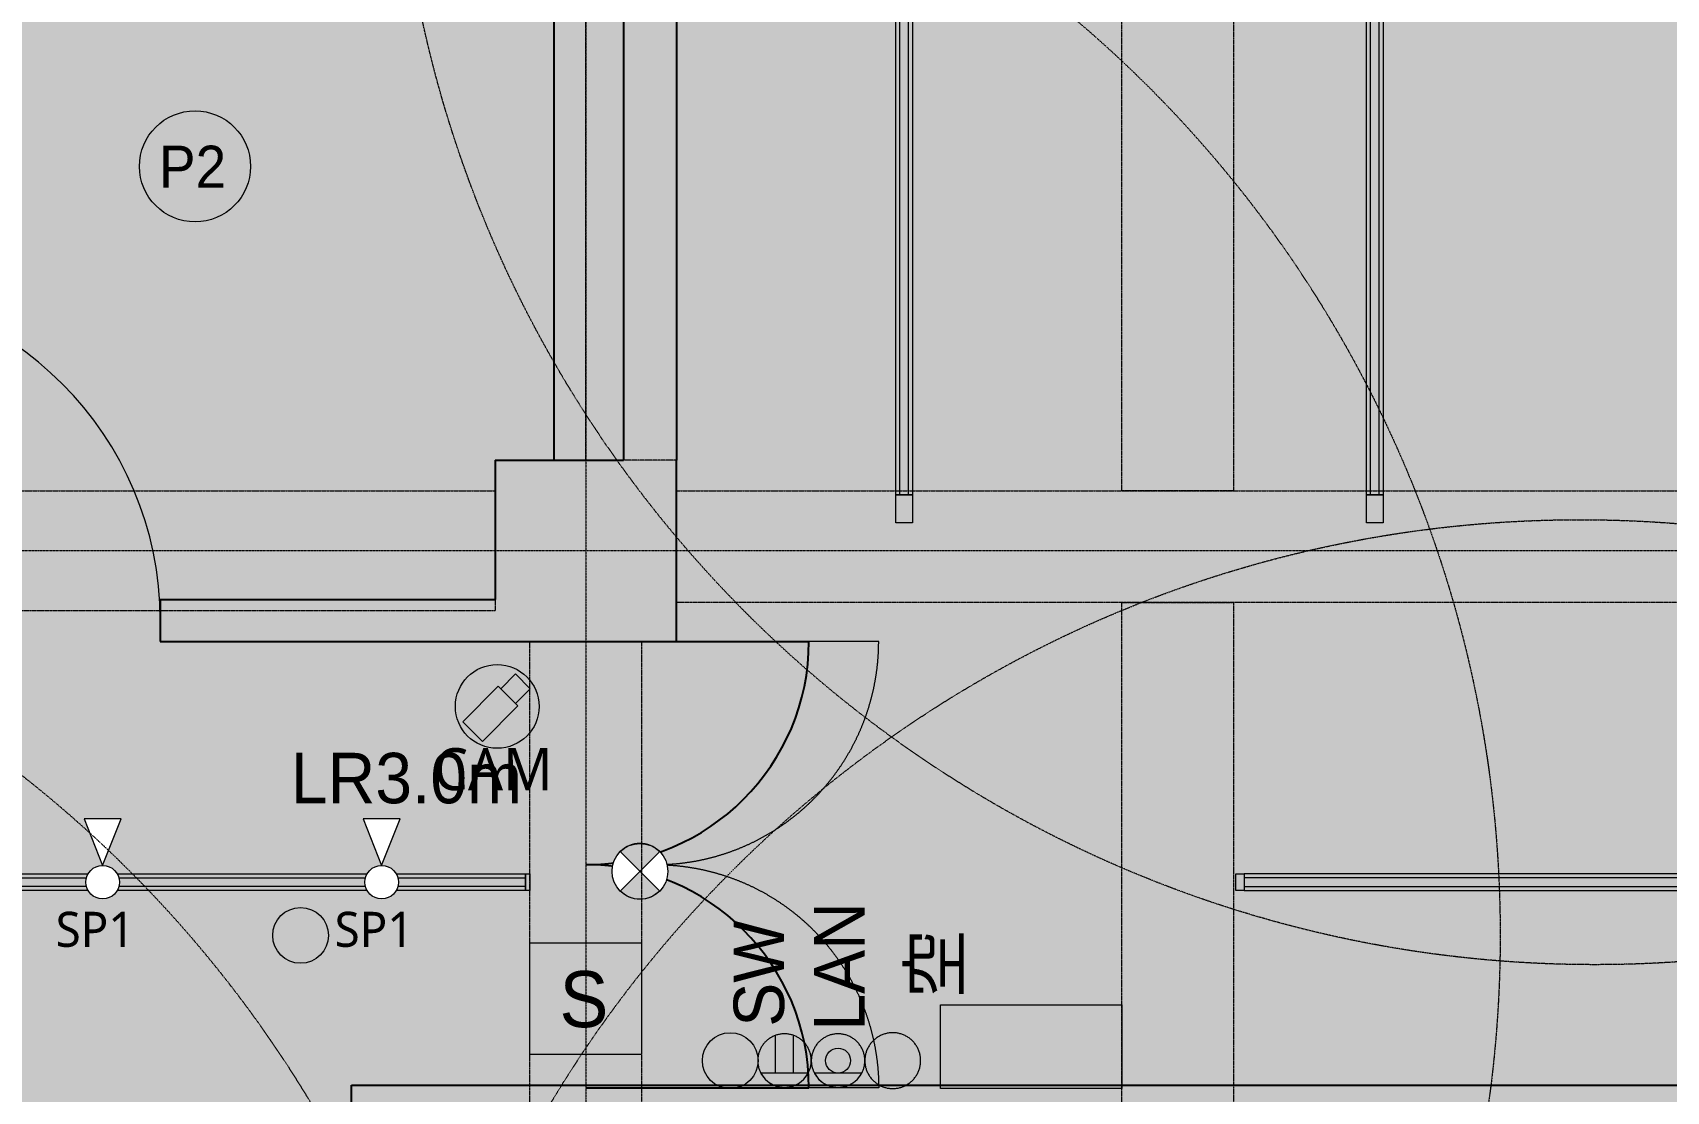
# Model space of a CAD drawing. Header units: millimetres. Extents: x -376000 to 292178, y -193032 to 188048.
# Drawn here: x -224540 to -218684, y 61911 to 65706 of the extents above; entities that cross this region are included whole.
import ezdxf

# ---------------------------------------------------------------- set-up
doc = ezdxf.new("R2010")
doc.units = ezdxf.units.MM
for name, pattern in [('VW-01 短破線', [2.1161248, 1.0580624, -1.0580624]), ('ラインタイプ-1', [2.1165312, 1.0580624, -1.0584688]), ('ラインタイプ-28', [1.0581610785590276, 0.70538330078125, -0.3527777777777777]), ('ラインタイプ-6', [5.2915312, 3.175, -1.0580624, 0.3527044000000002, -0.7057644000000001])]:
    doc.linetypes.add(name, pattern=pattern)
for name, color, linetype, lineweight, true_color in [('02_0.25', 1, 'Continuous', 25, 0xff0000), ('04_0.10', 7, 'Continuous', 9, 0x0099ff), ('05_0.05点線', 9, 'ラインタイプ-28', 5, 0x808080), ('06一点鎖線', 7, 'ラインタイプ-6', 9, 0x9999ff), ('08_ハッチ・色', 7, 'Continuous', 5, 0x888888)]:
    doc.layers.add(name, color=color, linetype=linetype, lineweight=lineweight, true_color=true_color)
for name, color, linetype, lineweight in [('02_既存平面-内部建具・サッシ', 7, 'Continuous', 18), ('07_文字・記号', 7, 'Continuous', 9), ('_セキュリティー (2D)', 7, 'Continuous', 5), ('_塗（エリア） (2D)', 7, 'Continuous', 5), ('_塗（壁） (2D)', 7, 'Continuous', 5), ('_天井プロット (2D)', 7, 'Continuous', 5), ('_平面図(既存部) (2D)', 7, 'Continuous', 5), ('_平面図（新設） (2D)', 7, 'Continuous', 5), ('_梁 (2D)', 7, 'Continuous', 5), ('_解体部 (2D)', 7, 'Continuous', 5), ('一般', 7, 'Continuous', 5)]:
    doc.layers.add(name, color=color, linetype=linetype, lineweight=lineweight)
doc.styles.add('Yu Gothic UI', font='Yu Gothic UI.ttf')
doc.styles.add('Yu Gothic UI (bold)', font='Yu Gothic UI.ttf')
doc.styles.add('ＭＳ Ｐゴシック', font='MS PGothic.ttf')

# ---------------------------------------------------------------- blocks, each defined once
blk = doc.blocks.new('塗（エリア） (2D)')
at = {"layer": '08_ハッチ・色', "linetype": 'Continuous', "lineweight": 0, "true_color": 0xffa264, "transparency": 33554610}
blk.add_hatch(color=21, dxfattribs=at).paths.add_polyline_path([(-222307.7557079456, 71098.55921143536), (-214892.7557079456, 71098.55921143536), (-214892.7557079456, 61838.55921143536), (-222307.7557079456, 61838.55921143536)])
at = {"layer": '08_ハッチ・色', "linetype": 'Continuous', "lineweight": 0, "true_color": 0xd9d2ae, "transparency": 33554559}
blk.add_hatch(color=9, dxfattribs=at).paths.add_polyline_path([(-250142.7557079456, 61858.5592114356), (-250142.7557079456, 64113.55921143571), (-247342.7557079456, 64113.55921143571), (-247342.7557079456, 63598.55921143571), (-227667.2557079456, 63598.55921143571), (-227667.2557079456, 65233.05420418431), (-225357.7557079456, 65233.05420418431), (-225357.7557079456, 63623.5592114356), (-222307.7557079456, 63623.5592114356), (-222307.7557079456, 61858.5592114356)])
at = {"layer": '08_ハッチ・色', "color": 254, "true_color": 0xdddddd, "transparency": 33554610}
blk.add_solid([(-225357.7557079456, 63623.5592114356), (-222557.7557079456, 63623.5592114356), (-225357.7557079456, 71048.55921143571), (-222557.7557079456, 71048.55921143571)], dxfattribs=at)
blk = doc.blocks.new('塗（壁） (2D)')
at = {"layer": '02_0.25', "linetype": 'Continuous', "lineweight": 0, "true_color": 0xaaaaaa}
for points in [[(-222672.7557079456, 70523.55921143571), (-222422.7557079456, 70523.55921143571), (-222422.7557079456, 64173.55921143571), (-222672.7557079456, 64173.55921143571)], [(-222672.7557079456, 70523.55921143571), (-222422.7557079456, 70523.55921143571), (-222422.7557079456, 64173.55921143571), (-222672.7557079456, 64173.55921143571)], [(-222422.7557079456, 70523.55921143571), (-222232.7557079456, 70523.55921143571), (-222232.7557079456, 64173.55921143571), (-222422.7557079456, 64173.55921143571)], [(-222422.7557079456, 70523.55921143571), (-222232.7557079456, 70523.55921143571), (-222232.7557079456, 64173.55921143571), (-222422.7557079456, 64173.55921143571)], [(-224082.7557079456, 63523.55921143571), (-224082.7557079456, 63673.55921143571), (-222882.7557079456, 63673.55921143571), (-222882.7557079456, 63523.55921143571)], [(-224082.7557079456, 63523.55921143571), (-224082.7557079456, 63673.55921143571), (-222882.7557079456, 63673.55921143571), (-222882.7557079456, 63523.55921143571)]]:
    blk.add_hatch(color=253, dxfattribs=at).paths.add_polyline_path(points)
at = {"layer": '08_ハッチ・色', "color": 253, "true_color": 0xaaaaaa}
blk.add_solid([(-222882.7557079456, 63523.55921143571), (-222232.7557079456, 63523.55921143571), (-222882.7557079456, 64173.55921143571), (-222232.7557079456, 64173.55921143571)], dxfattribs=at)
blk.add_solid([(-222882.7557079456, 63523.55921143571), (-222232.7557079456, 63523.55921143571), (-222882.7557079456, 64173.55921143571), (-222232.7557079456, 64173.55921143571)], dxfattribs=at)
blk = doc.blocks.new('グループ-68')
at = {"layer": '一般'}
blk.add_line((-225282.7557079456, 64798.55921143571), (-225282.7557079456, 63598.55921143571), dxfattribs=at)
blk.add_arc((-225282.7557079456, 63598.55921143571), 1200, 0, 90, dxfattribs=at)
blk = doc.blocks.new('平面図(既存部) (2D)')
at = {"layer": '02_0.25'}
for p, q in [((-222672.7557079456, 70523.55921143571), (-222672.7557079456, 64173.55921143571)), ((-222422.7557079456, 70523.55921143571), (-222422.7557079456, 64173.55921143571)), ((-222232.7557079456, 70523.55921143571), (-222232.7557079456, 64173.55921143571)), ((-222232.7557079456, 70523.55921143571), (-222232.7557079456, 64173.55921143571)), ((-222882.7557079456, 64173.55921143571), (-222422.7557079456, 64173.55921143571)), ((-222882.7557079456, 64173.55921143571), (-222882.7557079456, 63673.55921143571)), ((-222882.7557079456, 64173.55921143571), (-222422.7557079456, 64173.55921143571)), ((-222882.7557079456, 64173.55921143571), (-222882.7557079456, 63673.55921143571)), ((-222232.7557079456, 63523.55921143571), (-222232.7557079456, 64173.55921143571)), ((-224082.7557079456, 63673.55921143571), (-222882.7557079456, 63673.55921143571)), ((-224082.7557079456, 63673.55921143571), (-224082.7557079456, 63523.55921143571)), ((-224082.7557079456, 63673.55921143571), (-224082.7557079456, 63523.55921143571)), ((-224082.7557079456, 63523.55921143571), (-222882.7557079456, 63523.55921143571)), ((-224082.7557079456, 63523.55921143571), (-222882.7557079456, 63523.55921143571)), ((-222882.7557079456, 63523.55921143571), (-222232.7557079456, 63523.55921143571))]:
    blk.add_line(p, q, dxfattribs=at)
at = {"layer": '06一点鎖線'}
for p, q in [((-222557.7557079456, 72935.68380817688), (-222557.7557079456, 54935.68380817689)), ((-222557.7557079456, 72935.68380817688), (-222557.7557079456, 54935.68380817689)), ((-212828.6647767337, 63848.55921143571), (-252828.6647767337, 63848.55921143571)), ((-212828.6647767337, 63848.55921143571), (-252828.6647767337, 63848.55921143571))]:
    blk.add_line(p, q, dxfattribs=at)
at = {"layer": '02_既存平面-内部建具・サッシ', "color": 7, "transparency": 33554559}
blk.add_blockref('グループ-68', (0, 0), dxfattribs=at)
blk = doc.blocks.new('解体部 (2D)')
at = {"layer": '02_0.25'}
for p, q in [((-222557.7557079456, 63523.55921143571), (-221757.7557079456, 63523.55921143571)), ((-223397.7557079456, 61833.55921143548), (-223397.7557079456, 61933.55921143548)), ((-223397.7557079456, 61933.55921143548), (-214952.7557079456, 61933.55921143548)), ((-222557.7557079456, 61923.55921143571), (-221757.7557079456, 61923.55921143571))]:
    blk.add_line(p, q, dxfattribs=at)
for centre, start, end in [((-222557.7557079456, 63523.55921143571), 270, 0), ((-222557.7557079456, 61923.55921143571), 0, 90)]:
    blk.add_arc(centre, 800, start, end, dxfattribs=at)
blk = doc.blocks.new('グループ-640')
at = {"layer": '04_0.10'}
blk.add_line((-221507.7557079456, 63523.55921143571), (-222307.7557079456, 63523.55921143571), dxfattribs=at)
blk.add_open_spline([(-222307.7557079456, 62723.55921143571), (-222268.4544797352, 62723.56433297589), (-222229.341995682, 62727.41143009796), (-222190.2305156262, 62731.26872097713), (-222151.6834503328, 62738.93098711313), (-222113.138383365, 62746.60329951153), (-222075.5279661421, 62758.00694284996), (-222037.9205223283, 62769.42038820512), (-222001.6089620535, 62784.45558542669), (-221965.3013216359, 62799.50024602058), (-221930.6383184849, 62818.02219995704), (-221895.9801438883, 62836.55318748388), (-221863.2995215299, 62858.38352159371), (-221830.6245899221, 62880.22237251353), (-221800.2410806147, 62905.15084874553), (-221769.8640694487, 62930.08724298571), (-221742.0702829964, 62957.87378648647), (-221714.2837394956, 62985.66757293883), (-221689.3473452554, 63016.04458410481), (-221664.4188690234, 63046.42809341214), (-221642.5800181036, 63079.10302502003), (-221620.7496839938, 63111.78364737844), (-221602.218696467, 63146.44182197492), (-221583.6967425305, 63181.10482512603), (-221568.6520819366, 63217.41246554365), (-221553.616884715, 63253.7240258184), (-221542.2034393599, 63291.33146963215), (-221530.7997960215, 63328.94188685517), (-221523.1274836231, 63367.48695382282), (-221515.4652174871, 63406.0340191163), (-221511.6079266079, 63445.14549917207), (-221507.7608294858, 63484.25798322527), (-221507.7557079456, 63523.55921143571)], degree=2, knots=[0, 0, 0, 0.0624999999997847, 0.0624999999997847, 0.1249999999995495, 0.1249999999995495, 0.1874999999994195, 0.1874999999994195, 0.2499999999993619, 0.2499999999993619, 0.3124999999992606, 0.3124999999992606, 0.3749999999993002, 0.3749999999993002, 0.4374999999993399, 0.4374999999993399, 0.4999999999994098, 0.4999999999994098, 0.5624999999994498, 0.5624999999994498, 0.6249999999994466, 0.6249999999994466, 0.6874999999995257, 0.6874999999995257, 0.7499999999996027, 0.7499999999996027, 0.8124999999997014, 0.8124999999997014, 0.8749999999998018, 0.8749999999998018, 0.9374999999999022, 0.9374999999999022, 1, 1, 1], dxfattribs=at)
blk = doc.blocks.new('グループ-642')
at = {"layer": '04_0.10'}
blk.add_line((-221507.7557079456, 61923.55921143571), (-222307.7557079456, 61923.55921143571), dxfattribs=at)
blk.add_open_spline([(-222307.7557079456, 62723.55921143571), (-222268.4544797352, 62723.55408989554), (-222229.341995682, 62719.70699277347), (-222190.2305156262, 62715.84970189429), (-222151.6834503328, 62708.1874357583), (-222113.138383365, 62700.51512335988), (-222075.5279661421, 62689.11148002146), (-222037.9205223283, 62677.69803466633), (-222001.6089620535, 62662.66283744474), (-221965.3013216359, 62647.61817685085), (-221930.6383184849, 62629.09622291438), (-221895.9801438883, 62610.56523538755), (-221863.2995215299, 62588.73490127773), (-221830.6245899221, 62566.89605035789), (-221800.2410806147, 62541.9675741259), (-221769.8640694487, 62517.03117988571), (-221742.0702829964, 62489.24463638494), (-221714.2837394956, 62461.4508499326), (-221689.3473452554, 62431.07383876662), (-221664.4188690234, 62400.69032945928), (-221642.5800181036, 62368.0153978514), (-221620.7496839938, 62335.33477549299), (-221602.218696467, 62300.67660089651), (-221583.6967425305, 62266.0135977454), (-221568.6520819366, 62229.70595732777), (-221553.616884715, 62193.39439705303), (-221542.2034393599, 62155.78695323928), (-221530.7997960215, 62118.17653601626), (-221523.1274836231, 62079.63146904861), (-221515.4652174871, 62041.08440375513), (-221511.6079266079, 62001.97292369937), (-221507.7608294858, 61962.86043964615), (-221507.7557079456, 61923.55921143571)], degree=2, knots=[0, 0, 0, 0.0624999999997847, 0.0624999999997847, 0.1249999999995495, 0.1249999999995495, 0.1874999999994195, 0.1874999999994195, 0.2499999999993619, 0.2499999999993619, 0.3124999999992606, 0.3124999999992606, 0.3749999999993002, 0.3749999999993002, 0.4374999999993399, 0.4374999999993399, 0.4999999999994098, 0.4999999999994098, 0.5624999999994498, 0.5624999999994498, 0.6249999999994466, 0.6249999999994466, 0.6874999999995257, 0.6874999999995257, 0.7499999999996027, 0.7499999999996027, 0.8124999999997014, 0.8124999999997014, 0.8749999999998018, 0.8749999999998018, 0.9374999999999022, 0.9374999999999022, 1, 1, 1], dxfattribs=at)
blk = doc.blocks.new('平面図（新設） (2D)')
at = {"layer": '02_既存平面-内部建具・サッシ', "color": 7, "transparency": 33554559}
for name in ['グループ-640', 'グループ-642']:
    blk.add_blockref(name, (0, 0), dxfattribs=at)
blk = doc.blocks.new('グループ-1158')
at = {"layer": '07_文字・記号', "color": 160, "linetype": 'Continuous', "lineweight": 5, "true_color": 0x003dff, "transparency": 33554687, "flags": 128}
for points in [[(-225805.2650996233, 62630.74416622978), (-225857.7557079458, 62630.74416622978), (-225857.7557079458, 62690.74416622978), (-225805.2650996233, 62690.74416622978)], [(-222773.5028904425, 62630.74416622978), (-225805.2650996233, 62630.74416622978), (-225805.2650996233, 62690.74416622978), (-222773.5028904425, 62690.74416622978)], [(-222773.5028904425, 62645.74416622978), (-225805.2650996233, 62645.74416622978), (-225805.2650996233, 62675.74416622978), (-222773.5028904425, 62675.74416622978)], [(-222757.7557079457, 62630.74416622978), (-222773.5028904425, 62630.74416622978), (-222773.5028904425, 62690.74416622978), (-222757.7557079457, 62690.74416622978)]]:
    blk.add_lwpolyline(points, close=True, dxfattribs=at)
at = {"layer": '07_文字・記号', "color": 160, "true_color": 0x003dff, "insert": (-223200.2596983169, 63032.66337766551), "char_height": 180.9088541666667, "attachment_point": 5, "line_spacing_factor": 1.007907314816854, "style": 'ＭＳ Ｐゴシック'}
blk.add_mtext('LR3.0m', dxfattribs=at)
blk = doc.blocks.new('グループ-1184')
at = {"color": 255}
blk.add_wipeout([(66.66666666666661, 218.38048195759038), (-66.66666666666669, 218.38048195759038), (-1.0658141036401503e-14, 51.71381529092378)], dxfattribs=at).dxf.layer = '07_文字・記号'
at = {"layer": '07_文字・記号', "color": 160, "true_color": 0x003dff, "flags": 128}
blk.add_lwpolyline([(66.66666666666664, 218.3804819575904), (-66.6666666666667, 218.3804819575904), (-4e-15, 51.71381529092378)], close=True, dxfattribs=at)
at = {"color": 255}
blk.add_wipeout([(37.71805487171424, -54.94824999442716), (32.96274992697249, -58.42057527335727), (27.88999568116196, -61.41007896490771), (22.548645530719334, -63.887970514299866), (16.990139597472407, -65.8303864713598), (11.268009332146741, -67.21862030858844), (5.4373619772320465, -68.03930257524746), (-0.44565014588780927, -68.28452965247837), (-6.324370414485617, -67.95193986947271), (-12.142183538739383, -67.04473624765285), (-17.84306079792239, -65.57165565382489), (-23.372099627612183, -63.54688465937518), (-28.676052361398778, -60.989922915832636), (-33.70383903502033, -57.92539536256507), (-38.40703931434206, -54.382815075151626), (-42.740358809643325, -50.396299038331435), (-46.66206528535096, -46.004239580790454), (-50.13439056428108, -41.2489346360487), (-53.1238942558315, -36.1761803902382), (-55.60178580522366, -30.83483023979558), (-57.54420176228357, -25.276324306548645), (-58.93243559951221, -19.55419404122297), (-59.753117866171245, -13.723546686308282), (-59.998344943402145, -7.840534563188413), (-59.665755160396486, -1.9618142945906243), (-58.75855153857663, 3.85599882966315), (-57.28547094474868, 9.556876088846167), (-55.260699950298964, 15.085914918535934), (-52.70373820675642, 20.38986765232255), (-49.63921065348885, 25.417654325944085), (-46.0966303660754, 30.120854605265805), (-42.11011432925523, 34.45417410056706), (-37.71805487171425, 38.37588057627471), (-32.962749926972506, 41.84820585520487), (-27.889995681161974, 44.83770954675526), (-22.548645530719348, 47.31560109614742), (-16.99013959747242, 49.25801705320734), (-11.268009332146756, 50.646250890435994), (-5.437361977232061, 51.466933157094985), (0.44565014588779506, 51.71216023432592), (6.324370414485603, 51.37957045132026), (12.142183538739369, 50.4723668295004), (17.843060797922377, 48.999286235672486), (23.37209962761217, 46.97451524122275), (28.676052361398764, 44.41755349768019), (33.703839035020316, 41.35302594441262), (38.40703931434204, 37.81044565699918), (42.74035880964331, 33.823929620179), (46.66206528535095, 29.431870162638006), (50.13439056428106, 24.676565217896297), (53.12389425583149, 19.60381097208574), (55.60178580522365, 14.262460821643117), (57.544201762283556, 8.703954888396197), (58.932435599512196, 2.981824623070537), (59.75311786617123, -2.8488227318441517), (59.99834494340213, -8.731834854964035), (59.66575516039647, -14.610555123561824), (58.75855153857662, -20.428368247815612), (57.28547094474867, -26.129245506998615), (55.26069995029895, -31.658284336688396), (52.703738206756405, -36.962237070474984), (49.63921065348884, -41.99002374409655), (46.09663036607539, -46.69322402341827), (42.11011432925522, -51.026543518719535)], dxfattribs=at).dxf.layer = '07_文字・記号'
at = {"layer": '07_文字・記号', "color": 160, "true_color": 0x003dff}
blk.add_circle((0, -8.286184709076224), 60.00000000000001, dxfattribs=at)
blk = doc.blocks.new('照明(スポット)-1')
at = {"layer": '07_文字・記号', "color": 160, "true_color": 0x003dff}
blk.add_blockref('グループ-1184', (0, 0), dxfattribs=at)
at = {"layer": '07_文字・記号', "color": 160, "true_color": 0x003dff, "transparency": 33554687, "insert": (-168.4634551339679, -114.4578137600021), "char_height": 125.6311487268519, "attachment_point": 1, "line_spacing_factor": 1.030179951983436, "style": 'Yu Gothic UI (bold)'}
blk.add_mtext('SP1', dxfattribs=at)
blk = doc.blocks.new('LR4m')
at = {"layer": '07_文字・記号', "color": 160, "linetype": 'Continuous', "lineweight": 5, "true_color": 0x003dff, "transparency": 33554687, "flags": 128}
for points in [[(47.5, 4945), (47.5, 5045), (107.5, 5045), (107.5, 4945)], [(47.50000000000001, -1690.000000000015), (47.5, 4945), (107.5, 4945), (107.5, -1690.000000000015)], [(62.50000000000001, -1690.000000000015), (62.5, 4945), (92.5, 4945), (92.5, -1690.000000000015)], [(47.5, -1720.000000000015), (47.5, -1690.000000000015), (107.5, -1690.000000000015), (107.5, -1720.000000000015)]]:
    blk.add_lwpolyline(points, close=True, dxfattribs=at)
at = {"layer": '07_文字・記号', "color": 160, "true_color": 0x003dff, "insert": (257.36, -1274.99201925756), "char_height": 180.9088541666667, "attachment_point": 5, "rotation": 90, "line_spacing_factor": 1.007907314816854, "style": 'ＭＳ Ｐゴシック'}
blk.add_mtext('LR7.0m', dxfattribs=at)
blk = doc.blocks.new('シンボル-7')
at = {"layer": '07_文字・記号', "color": 160, "true_color": 0x0036e9}
blk.add_circle((0, 0), 199.0409660369041, dxfattribs=at)
blk.add_circle((0, 0), 199.0409660369041, dxfattribs=at)
blk.add_circle((0, 0), 199.0409660369041, dxfattribs=at)
blk.add_circle((0, 0), 199.0409660369041, dxfattribs=at)
at = {"layer": '07_文字・記号', "color": 160, "true_color": 0x0036e9, "insert": (-129.5399995962507, 74.20460069444252), "char_height": 150.7573784722222, "attachment_point": 1, "line_spacing_factor": 1.006497654236691, "style": 'ＭＳ Ｐゴシック'}
blk.add_mtext('P2', dxfattribs=at)
blk.add_mtext('P2', dxfattribs=at)
blk = doc.blocks.new('2口コンセント')
at = {"layer": '07_文字・記号', "linetype": 'Continuous', "lineweight": 0, "true_color": 0x63c3ff}
blk.add_hatch(color=151, dxfattribs=at).paths.add_polyline_path([(95.99999999999771, -3.487e-12), (95.79903810567444, -6.376933041057277), (95.19615242270456, -12.64617092752427), (94.19134295108809, -18.80771365940446), (92.78460969082504, -24.86156123669786), (90.97595264191544, -30.80771365940446), (88.7653718043592, -36.64617092752427), (86.15286717815641, -42.37693304105727), (83.13843876330702, -48.00000000000348), (79.7759341371043, -53.42210506462632), (76.11920087684153, -58.54998149518919), (72.16823898251872, -63.38362929169212), (67.92304845413585, -67.92304845413507), (63.38362929169293, -72.16823898251809), (58.54998149518995, -76.11920087684112), (53.4221050646269, -79.77593413710423), (48.00000000000382, -83.13843876330736), (42.37693304105736, -86.1528671781572), (36.64617092752421, -88.76537180436041), (30.80771365940437, -90.97595264191696), (24.86156123669784, -92.78460969082684), (18.80771365940462, -94.19134295109006), (12.64617092752472, -95.19615242270672), (6.376933041058128, -95.79903810567669), (4.8459e-12, -96), (-6.376933041048435, -95.79903810567669), (-12.64617092751503, -95.19615242270672), (-18.80771365939494, -94.19134295109006), (-24.86156123668816, -92.78460969082684), (-30.8077136593947, -90.97595264191696), (-36.64617092751455, -88.76537180436041), (-42.37693304104771, -86.1528671781572), (-47.99999999999419, -83.13843876330736), (-53.42210506461737, -79.77593413710423), (-58.54998149518065, -76.11920087684112), (-63.38362929168407, -72.16823898251809), (-67.92304845412755, -67.92304845413507), (-72.16823898251116, -63.38362929169212), (-76.11920087683484, -58.54998149518919), (-79.77593413709866, -53.42210506462632), (-83.13843876330256, -48.00000000000348), (-86.15286717815317, -42.37693304105727), (-88.76537180435702, -36.64617092752427), (-90.97595264191412, -30.80771365940446), (-92.7846096908245, -24.86156123669786), (-94.19134295108809, -18.80771365940446), (-95.19615242270494, -12.64617092752427), (-95.79903810567508, -6.376933041057277), (-95.99999999999844, -3.487e-12), (-95.79903810567508, 6.376933041050303), (-95.19615242270494, 12.64617092751729), (-94.19134295108809, 18.80771365939749), (-92.7846096908245, 24.86156123669089), (-90.97595264191412, 30.80771365939749), (-88.76537180435702, 36.6461709275173), (-86.15286717815317, 42.37693304105031), (-83.13843876330256, 47.99999999999652), (-79.77593413709866, 53.4221050646194), (-76.11920087683484, 58.54998149518244), (-72.16823898251116, 63.38362929168563), (-67.92304845412755, 67.92304845412897), (-63.38362929168407, 72.16823898251248), (-58.54998149518065, 76.11920087683613), (-53.42210506461737, 79.77593413709994), (-47.99999999999419, 83.13843876330387), (-42.37693304104771, 86.15286717815455), (-36.64617092751455, 88.76537180435844), (-30.8077136593947, 90.97595264191558), (-24.86156123668816, 92.78460969082596), (-18.80771365939494, 94.1913429510896), (-12.64617092751503, 95.19615242270649), (-6.376933041048435, 95.79903810567663), (4.8459e-12, 96), (6.376933041058128, 95.79903810567663), (12.64617092752472, 95.19615242270649), (18.80771365940462, 94.1913429510896), (24.86156123669784, 92.78460969082596), (30.80771365940437, 90.97595264191558), (36.64617092752421, 88.76537180435844), (42.37693304105736, 86.15286717815455), (48.00000000000382, 83.13843876330387), (53.4221050646269, 79.77593413709994), (58.54998149518995, 76.11920087683613), (63.38362929169293, 72.16823898251248), (67.92304845413585, 67.92304845412897), (72.16823898251872, 63.38362929168563), (76.11920087684153, 58.54998149518244), (79.7759341371043, 53.4221050646194), (83.13843876330702, 47.99999999999652), (86.15286717815641, 42.37693304105031), (88.7653718043592, 36.6461709275173), (90.97595264191544, 30.80771365939749), (92.78460969082504, 24.86156123669089), (94.19134295108809, 18.80771365939749), (95.19615242270456, 12.64617092751729), (95.79903810567444, 6.376933041050303)])
at = {"layer": '07_文字・記号', "linetype": 'Continuous', "lineweight": 0}
h = blk.add_hatch(color=7, dxfattribs=at)
edge = h.paths.add_edge_path()
edge.add_arc((-1.029576424116385e-11, -2.003730514843483e-11), 96.00000000002004, 27.81813928465649, 89.99999999999407)
edge.add_arc((-3.481659405224491e-13, 1.367084223602433e-11), 95.99999999998633, 90, 152.1818607153557)
edge.add_line((-84.90559463309398, 44.7999999999931), (84.90559463310365, 44.7999999999931))
at = {"layer": '07_文字・記号', "color": 7, "linetype": 'Continuous', "lineweight": 5}
for p, q in [((-31.99999999999967, 44.7999999999931), (-31.99999999999967, -90.50966799187441)), ((31.99999999999898, 44.7999999999931), (31.99999999999898, -90.50966799187441))]:
    blk.add_line(p, q, dxfattribs=at)
at = {"layer": '07_文字・記号', "color": 7, "linetype": 'Continuous', "lineweight": 5, "flags": 128}
blk.add_lwpolyline([(84.90559463310366, 44.7999999999931, 0.2781792779259686), (-3.482e-13, 96, 0.2781792779260535), (-84.90559463309398, 44.7999999999931), (84.90559463310366, 44.7999999999931)], format="xyb", close=True, dxfattribs=at)
at = {"layer": '07_文字・記号', "color": 7, "linetype": 'Continuous', "lineweight": 5}
blk.add_open_spline([(95.99999999999771, -3.487e-12), (95.99999999999771, -25.72312247339223), (70.27687752661629, -70.27687752661473), (25.72312247339135, -96), (-25.72312247338166, -96), (-70.27687752660671, -70.27687752661473), (-95.99999999999844, -25.72312247339223), (-95.99999999999844, 25.72312247338527), (-70.27687752660671, 70.27687752660776), (-25.72312247338166, 96), (25.72312247339135, 96), (70.27687752661629, 70.27687752660776), (95.99999999999771, 25.72312247338527), (95.99999999999771, -3.487e-12)], degree=2, dxfattribs=at)
blk = doc.blocks.new('グループ-1269')
at = {"layer": '07_文字・記号', "linetype": 'Continuous', "lineweight": 0, "true_color": 0x63c3ff}
blk.add_hatch(color=151, dxfattribs=at).paths.add_polyline_path([(-221749.2797727883, 62021.05902478657), (-221749.0788108939, 62027.43595782763), (-221748.475925211, 62033.70519571409), (-221747.4711157394, 62039.86673844598), (-221746.0643824791, 62045.92058602327), (-221744.2557254302, 62051.86673844598), (-221742.0451445926, 62057.70519571409), (-221739.4326399664, 62063.43595782763), (-221736.4182115516, 62069.05902478657), (-221733.0557069254, 62074.48112985119), (-221729.3989736651, 62079.60900628176), (-221725.4480117708, 62084.44265407827), (-221721.2028212424, 62088.9820732407), (-221716.66340208, 62093.22726376907), (-221711.8297542834, 62097.1782256634), (-221706.7018778529, 62100.83495892368), (-221701.2797727883, 62104.19746354987), (-221695.6567058293, 62107.21189196473), (-221689.9259437158, 62109.82439659094), (-221684.0874864477, 62112.03497742848), (-221678.141334025, 62113.8436344774), (-221672.0874864477, 62115.25036773767), (-221665.9259437158, 62116.25517720928), (-221659.6567058293, 62116.85806289224), (-221653.2797727883, 62117.05902478657), (-221646.9028397472, 62116.85806289224), (-221640.6336018607, 62116.25517720928), (-221634.4720591289, 62115.25036773767), (-221628.4182115516, 62113.8436344774), (-221622.4720591289, 62112.03497742848), (-221616.6336018607, 62109.82439659094), (-221610.9028397472, 62107.21189196473), (-221605.2797727883, 62104.19746354987), (-221599.8576677237, 62100.83495892368), (-221594.7297912931, 62097.1782256634), (-221589.8961434966, 62093.22726376907), (-221585.3567243341, 62088.9820732407), (-221581.1115338058, 62084.44265407827), (-221577.1605719114, 62079.60900628176), (-221573.5038386512, 62074.48112985119), (-221570.141334025, 62069.05902478657), (-221567.1269056101, 62063.43595782763), (-221564.5144009839, 62057.70519571409), (-221562.3038201464, 62051.86673844598), (-221560.4951630975, 62045.92058602327), (-221559.0884298372, 62039.86673844598), (-221558.0836203655, 62033.70519571409), (-221557.4807346826, 62027.43595782763), (-221557.2797727883, 62021.05902478657), (-221557.4807346826, 62014.68209174553), (-221558.0836203655, 62008.41285385905), (-221559.0884298372, 62002.25131112718), (-221560.4951630975, 61996.19746354987), (-221562.3038201464, 61990.25131112718), (-221564.5144009839, 61984.41285385905), (-221567.1269056101, 61978.68209174553), (-221570.141334025, 61973.05902478657), (-221573.5038386512, 61967.63691972196), (-221577.1605719114, 61962.50904329139), (-221581.1115338058, 61957.67539549488), (-221585.3567243341, 61953.13597633244), (-221589.8961434966, 61948.89078580406), (-221594.7297912931, 61944.93982390974), (-221599.8576677237, 61941.28309064947), (-221605.2797727883, 61937.92058602327), (-221610.9028397472, 61934.90615760843), (-221616.6336018607, 61932.29365298223), (-221622.4720591289, 61930.08307214468), (-221628.4182115516, 61928.27441509575), (-221634.4720591289, 61926.86768183549), (-221640.6336018607, 61925.86287236388), (-221646.9028397472, 61925.2599866809), (-221653.2797727883, 61925.05902478657), (-221659.6567058293, 61925.2599866809), (-221665.9259437158, 61925.86287236388), (-221672.0874864477, 61926.86768183549), (-221678.141334025, 61928.27441509575), (-221684.0874864477, 61930.08307214468), (-221689.9259437158, 61932.29365298223), (-221695.6567058293, 61934.90615760843), (-221701.2797727883, 61937.92058602327), (-221706.7018778529, 61941.28309064947), (-221711.8297542834, 61944.93982390974), (-221716.66340208, 61948.89078580406), (-221721.2028212424, 61953.13597633244), (-221725.4480117708, 61957.67539549488), (-221729.3989736651, 61962.50904329139), (-221733.0557069254, 61967.63691972196), (-221736.4182115516, 61973.05902478657), (-221739.4326399664, 61978.68209174553), (-221742.0451445926, 61984.41285385905), (-221744.2557254302, 61990.25131112718), (-221746.0643824791, 61996.19746354987), (-221747.4711157394, 62002.25131112718), (-221748.475925211, 62008.41285385905), (-221749.0788108939, 62014.68209174553)])
at = {"layer": '07_文字・記号', "linetype": 'Continuous', "lineweight": 0}
h = blk.add_hatch(color=7, dxfattribs=at)
edge = h.paths.add_edge_path()
edge.add_arc((-221653.2797727882, 62021.05902478662), 96.0000000000804, 207.81813928466, 269.9999999999653)
edge.add_arc((-221653.2797727883, 62021.05902478656), 95.99999999999272, 270.0000000000173, 332.1818607153545)
edge.add_line((-221568.3741781552, 61976.25902478657), (-221738.1853674214, 61976.25902478657))
at = {"layer": '07_文字・記号', "color": 7, "linetype": 'Continuous', "lineweight": 5, "flags": 128}
blk.add_lwpolyline([(-221738.1853674214, 61976.25902478657, 0.278179277925842), (-221653.2797727883, 61925.05902478657, 0.2781792779259578), (-221568.3741781552, 61976.25902478657), (-221738.1853674214, 61976.25902478657)], format="xyb", close=True, dxfattribs=at)
at = {"layer": '07_文字・記号', "color": 7, "linetype": 'Continuous', "lineweight": 5, "transparency": 33554687}
blk.add_circle((-221653.2797727883, 62021.05902478662), 44.80000000004657, dxfattribs=at)
at = {"layer": '07_文字・記号', "color": 7, "linetype": 'Continuous', "lineweight": 5}
blk.add_open_spline([(-221749.2797727883, 62021.05902478657), (-221749.2797727883, 62046.78214725996), (-221723.5566503149, 62091.33590231319), (-221679.0028952616, 62117.05902478657), (-221627.5566503149, 62117.05902478657), (-221583.0028952616, 62091.33590231319), (-221557.2797727882, 62046.78214725996), (-221557.2797727882, 61995.3359023132), (-221583.0028952616, 61950.78214725996), (-221627.5566503149, 61925.05902478657), (-221679.0028952616, 61925.05902478657), (-221723.5566503149, 61950.78214725996), (-221749.2797727883, 61995.3359023132), (-221749.2797727883, 62021.05902478657)], degree=2, dxfattribs=at)
at = {"layer": '一般', "color": 7, "transparency": 33554687, "insert": (-221739.0360742964, 62128.59157624665), "char_height": 180.9088541666667, "attachment_point": 1, "rotation": 90, "line_spacing_factor": 1.007907314816854, "style": 'ＭＳ Ｐゴシック'}
blk.add_mtext('LAN', dxfattribs=at)
blk = doc.blocks.new('グループ-1270')
at = {"layer": '07_文字・記号', "linetype": 'Continuous', "lineweight": 0, "true_color": 0x63c3ff}
blk.add_hatch(color=151, dxfattribs=at).paths.add_polyline_path([(-221557.2797727883, 62021.05902478657), (-221557.0704374817, 62027.70166337102), (-221556.4424315619, 62034.23211950275), (-221555.3957550289, 62040.65039318179), (-221553.9304078829, 62046.95648440813), (-221552.0463901236, 62053.15039318179), (-221549.7437017511, 62059.23211950275), (-221547.0223427655, 62065.20166337102), (-221543.8823131667, 62071.05902478657), (-221540.3797041811, 62076.70705089557), (-221536.570607035, 62082.04858884406), (-221532.4550217284, 62087.08363863209), (-221528.0329482613, 62091.81220025964), (-221523.3043866338, 62096.2342737267), (-221518.2693368457, 62100.34985903329), (-221512.9277988972, 62104.1589561794), (-221507.2797727883, 62107.66156516503), (-221501.4224113727, 62110.80159476383), (-221495.4528675045, 62113.52295374945), (-221489.3711411835, 62115.82564212191), (-221483.1772324098, 62117.70965988119), (-221476.8711411835, 62119.1750070273), (-221470.4528675045, 62120.22168356022), (-221463.9224113727, 62120.84968947999), (-221457.2797727883, 62121.05902478657), (-221450.6371342038, 62120.84968947999), (-221444.1066780721, 62120.22168356022), (-221437.688404393, 62119.1750070273), (-221431.3823131667, 62117.70965988119), (-221425.188404393, 62115.82564212191), (-221419.1066780721, 62113.52295374945), (-221413.1371342038, 62110.80159476383), (-221407.2797727883, 62107.66156516503), (-221401.6317466793, 62104.1589561794), (-221396.2902087308, 62100.34985903329), (-221391.2551589428, 62096.2342737267), (-221386.5265973152, 62091.81220025964), (-221382.1045238482, 62087.08363863209), (-221377.9889385416, 62082.04858884406), (-221374.1798413955, 62076.70705089557), (-221370.6772324098, 62071.05902478657), (-221367.5372028111, 62065.20166337102), (-221364.8158438254, 62059.23211950275), (-221362.513155453, 62053.15039318179), (-221360.6291376937, 62046.95648440813), (-221359.1637905476, 62040.65039318179), (-221358.1171140146, 62034.23211950275), (-221357.4891080948, 62027.70166337102), (-221357.2797727883, 62021.05902478657), (-221357.4891080948, 62014.41638620215), (-221358.1171140146, 62007.88593007041), (-221359.1637905476, 62001.46765639137), (-221360.6291376937, 61995.16156516503), (-221362.513155453, 61988.96765639137), (-221364.8158438254, 61982.88593007041), (-221367.5372028111, 61976.91638620215), (-221370.6772324098, 61971.05902478657), (-221374.1798413955, 61965.41099867759), (-221377.9889385416, 61960.06946072909), (-221382.1045238482, 61955.03441094107), (-221386.5265973152, 61950.30584931352), (-221391.2551589428, 61945.88377584644), (-221396.2902087308, 61941.76819053986), (-221401.6317466793, 61937.95909339376), (-221407.2797727883, 61934.45648440813), (-221413.1371342038, 61931.31645480933), (-221419.1066780721, 61928.5950958237), (-221425.188404393, 61926.29240745124), (-221431.3823131667, 61924.40838969196), (-221437.688404393, 61922.94304254586), (-221444.1066780721, 61921.89636601293), (-221450.6371342038, 61921.26836009316), (-221457.2797727883, 61921.05902478657), (-221463.9224113727, 61921.26836009316), (-221470.4528675045, 61921.89636601293), (-221476.8711411835, 61922.94304254586), (-221483.1772324098, 61924.40838969196), (-221489.3711411835, 61926.29240745124), (-221495.4528675045, 61928.5950958237), (-221501.4224113727, 61931.31645480933), (-221507.2797727883, 61934.45648440813), (-221512.9277988972, 61937.95909339376), (-221518.2693368457, 61941.76819053986), (-221523.3043866338, 61945.88377584644), (-221528.0329482613, 61950.30584931352), (-221532.4550217284, 61955.03441094107), (-221536.570607035, 61960.06946072909), (-221540.3797041811, 61965.41099867759), (-221543.8823131667, 61971.05902478657), (-221547.0223427655, 61976.91638620215), (-221549.7437017511, 61982.88593007041), (-221552.0463901236, 61988.96765639137), (-221553.9304078829, 61995.16156516503), (-221555.3957550289, 62001.46765639137), (-221556.4424315619, 62007.88593007041), (-221557.0704374817, 62014.41638620215)])
at = {"layer": '07_文字・記号', "color": 7, "lineweight": 5}
blk.add_open_spline([(-221557.2797727882, 62021.05902478657), (-221557.2797727882, 62047.8539440297), (-221530.4848535452, 62094.26410554348), (-221484.0746920314, 62121.05902478657), (-221430.4848535452, 62121.05902478657), (-221384.0746920314, 62094.26410554348), (-221357.2797727882, 62047.8539440297), (-221357.2797727882, 61994.26410554348), (-221384.0746920314, 61947.85394402969), (-221430.4848535452, 61921.05902478659), (-221484.0746920314, 61921.05902478659), (-221530.4848535452, 61947.85394402969), (-221557.2797727882, 61994.26410554348), (-221557.2797727882, 62021.05902478657)], degree=2, dxfattribs=at)
at = {"layer": '一般', "color": 7, "transparency": 33554687, "insert": (-221396.5358491771, 62245.61823622228), "char_height": 180.9088541666667, "attachment_point": 1, "rotation": 90, "line_spacing_factor": 1.007907314816854, "style": 'ＭＳ Ｐゴシック'}
blk.add_mtext('空', dxfattribs=at)
blk = doc.blocks.new('誘導灯')
at = {"color": 255}
blk.add_wipeout([(100, 7.275957614183426e-12), (99.5184726672197, -9.80171403294878), (98.07852804032306, -19.509032201605578), (95.69403357322088, -29.028467725438986), (92.38795325112868, -38.26834323650172), (88.1921264348355, -47.13967368259247), (83.14696123025452, -55.55702330195294), (77.3010453362737, -63.439328416357256), (70.71067811865474, -70.71067811864748), (63.43932841636454, -77.30104533626641), (55.557023301960214, -83.14696123024726), (47.139673682599756, -88.19212643482823), (38.268343236508976, -92.38795325112142), (29.028467725446237, -95.6940335732136), (19.50903220161282, -98.07852804031577), (9.80171403295606, -99.51847266721244), (0, -99.99999999999272), (-9.80171403295606, -99.51847266721244), (-19.50903220161282, -98.07852804031577), (-29.028467725446237, -95.6940335732136), (-38.268343236508976, -92.38795325112142), (-47.139673682599756, -88.19212643482823), (-55.557023301960214, -83.14696123024726), (-63.43932841636454, -77.30104533626641), (-70.71067811865474, -70.71067811864748), (-77.3010453362737, -63.439328416357256), (-83.14696123025452, -55.55702330195294), (-88.1921264348355, -47.13967368259247), (-92.38795325112868, -38.26834323650172), (-95.69403357322088, -29.028467725438986), (-98.07852804032306, -19.509032201605578), (-99.5184726672197, -9.80171403294878), (-100, 7.275957614183426e-12), (-99.5184726672197, 9.801714032963332), (-98.07852804032306, 19.50903220162013), (-95.69403357322088, 29.028467725453538), (-92.38795325112868, 38.268343236516245), (-88.1921264348355, 47.139673682607025), (-83.14696123025452, 55.55702330196749), (-77.3010453362737, 63.43932841637178), (-70.71067811865474, 70.71067811866203), (-63.43932841636454, 77.30104533628099), (-55.557023301960214, 83.14696123026181), (-47.139673682599756, 88.19212643484275), (-38.268343236508976, 92.38795325113597), (-29.028467725446237, 95.69403357322813), (-19.50903220161282, 98.0785280403303), (-9.80171403295606, 99.518472667227), (0, 100.00000000000728), (9.80171403295606, 99.518472667227), (19.50903220161282, 98.0785280403303), (29.028467725446237, 95.69403357322813), (38.268343236508976, 92.38795325113597), (47.139673682599756, 88.19212643484275), (55.557023301960214, 83.14696123026181), (63.43932841636454, 77.30104533628099), (70.71067811865474, 70.71067811866203), (77.3010453362737, 63.43932841637178), (83.14696123025452, 55.55702330196749), (88.1921264348355, 47.139673682607025), (92.38795325112868, 38.268343236516245), (95.69403357322088, 29.028467725453538), (98.07852804032306, 19.50903220162013), (99.5184726672197, 9.801714032963332)], dxfattribs=at).dxf.layer = '07_文字・記号'
at = {"layer": '07_文字・記号', "linetype": 'Continuous', "lineweight": 0, "true_color": 0x00d136}
h = blk.add_hatch(color=102, dxfattribs=at)
edge = h.paths.add_edge_path()
edge.add_arc((5.82057e-11, -2.37712e-11), 99.99999999998741, 45.00000000003615, 134.9999999999874)
edge.add_line((-70.71067811857209, 70.71067811863759), (70.71067811863033, -70.71067811863759))
edge.add_arc((-3.64e-12, 7.7041e-12), 99.9999999999786, 225.0000000000341, 314.99999999999545, ccw=False)
edge.add_line((-70.71067811860121, -70.71067811867397), (70.71067811865942, 70.71067811866669))
at = {"layer": '07_文字・記号', "color": 92, "true_color": 0x14b500, "flags": 128}
blk.add_lwpolyline([(70.71067811865942, 70.71067811866669, 0.4142135623728459), (-70.71067811857209, 70.71067811863759), (70.71067811863031, -70.71067811863759, -0.4142135623728974), (-70.71067811860121, -70.71067811867397)], format="xyb", close=True, dxfattribs=at)
at = {"layer": '07_文字・記号', "color": 92, "true_color": 0x14b500}
blk.add_circle((0, 7.276000000000001e-12), 100, dxfattribs=at)
blk = doc.blocks.new('非常用照明')
at = {"layer": '07_文字・記号', "linetype": 'Continuous', "lineweight": 0, "true_color": 0x00d136}
h = blk.add_hatch(color=102, dxfattribs=at)
edge = h.paths.add_edge_path()
edge.add_arc((0, 0), 100, 0, 360)
at = {"layer": '07_文字・記号', "color": 92, "true_color": 0x14b500}
blk.add_circle((0, 0), 100, dxfattribs=at)
blk = doc.blocks.new('新規分電盤')
at = {"layer": '07_文字・記号', "linetype": 'Continuous', "lineweight": 0, "transparency": 33554687}
blk.add_hatch(color=140, dxfattribs=at).paths.add_polyline_path([(-325.0000000000009, 150.0000000000002), (324.9999999999991, 150.0000000000002), (324.9999999999991, -149.9999999999998), (-325.0000000000009, -149.9999999999998)])
at = {"layer": '07_文字・記号', "color": 7, "linetype": 'Continuous', "lineweight": 5, "transparency": 33554687, "flags": 128}
blk.add_lwpolyline([(-325.0000000000009, 150.0000000000002), (324.9999999999991, 150.0000000000002), (324.9999999999991, -149.9999999999998), (-325.0000000000009, -149.9999999999998)], close=True, dxfattribs=at)
at = {"layer": '07_文字・記号', "color": 7, "linetype": 'Continuous', "lineweight": 5, "transparency": 33554687}
blk.add_solid([(324.9999999999982, -149.9999999999998), (324.9999999999982, 149.9999999999997), (-325.0000000000009, -149.9999999999998)], dxfattribs=at)
blk = doc.blocks.new('グループ-1374')
at = {"layer": '07_文字・記号', "color": 160, "linetype": 'Continuous', "lineweight": 5, "true_color": 0x003dff, "transparency": 33554687, "flags": 128}
for points in [[(-220227.7557079457, 62690.74416622978), (-220197.7557079457, 62690.74416622978), (-220197.7557079457, 62630.74416622978), (-220227.7557079457, 62630.74416622978)], [(-220197.7557079457, 62630.74416622978), (-215332.7557079457, 62630.74416622978), (-215332.7557079457, 62690.74416622978), (-220197.7557079457, 62690.74416622978)], [(-220197.7557079457, 62645.74416622978), (-215332.7557079457, 62645.74416622978), (-215332.7557079457, 62675.74416622978), (-220197.7557079457, 62675.74416622978)], [(-215332.7557079457, 62690.74416622978), (-215232.7557079457, 62690.74416622978), (-215232.7557079457, 62630.74416622978), (-215332.7557079457, 62630.74416622978)]]:
    blk.add_lwpolyline(points, close=True, dxfattribs=at)
at = {"layer": '07_文字・記号', "color": 160, "true_color": 0x003dff, "insert": (-215662.7608800467, 62864.62454600476), "char_height": 180.9088541666667, "attachment_point": 5, "line_spacing_factor": 1.007907314816854, "style": 'ＭＳ Ｐゴシック'}
blk.add_mtext('LR5.0m', dxfattribs=at)
blk = doc.blocks.new('天井プロット (2D)')
at = {"layer": '07_文字・記号', "linetype": 'Continuous', "lineweight": 0, "true_color": 0x0036e9}
h = blk.add_hatch(color=160, dxfattribs=at)
edge = h.paths.add_edge_path()
edge.add_arc((-222039.7799979076, 62021.05902478657), 100, 0, 360)
at = {"layer": '07_文字・記号', "color": 160, "true_color": 0x0036e9}
blk.add_circle((-222039.7799979076, 62021.05902478657), 100, dxfattribs=at)
at = {"layer": '07_文字・記号', "color": 7, "rotation": 180}
for p in [(-221339.2557079456, 68993.5592114357), (-219652.2557079456, 68993.5592114357)]:
    blk.add_blockref('LR4m', p, dxfattribs=at)
at = {"layer": '07_文字・記号', "color": 7}
for name, p in [('シンボル-7', (-223958.3209959702, 65226.46138790018)), ('グループ-1158', (0, 0)), ('グループ-1374', (0, 0)), ('誘導灯', (-222363.3720458012, 62699.58229062488)), ('非常用照明', (-223580, 62470))]:
    blk.add_blockref(name, p, dxfattribs=at)
at = {"layer": '07_文字・記号', "color": 7, "transparency": 33554687}
for name, p in [('グループ-1269', (0, 0)), ('グループ-1270', (0, 0)), ('新規分電盤', (-220960.7557079457, 62071.05902478657))]:
    blk.add_blockref(name, p, dxfattribs=at)
at = {"layer": '07_文字・記号', "color": 7, "transparency": 33554687, "rotation": 180}
blk.add_blockref('2口コンセント', (-221845.2797727883, 62021.05902478657), dxfattribs=at)
at = {"layer": '07_文字・記号', "color": 160, "true_color": 0x0036e9, "insert": (-222027.6770784414, 62142.4612286998), "char_height": 180.9088541666667, "attachment_point": 1, "rotation": 90, "line_spacing_factor": 1.007907314816854, "style": 'ＭＳ Ｐゴシック'}
blk.add_mtext('SW', dxfattribs=at)
at = {"layer": '07_文字・記号'}
for p in [(-224289.3839950329, 62669.03035093887), (-223289.3839950329, 62669.03035093887)]:
    blk.add_blockref('照明(スポット)-1', p, dxfattribs=at)
at = {"layer": '07_文字・記号', "color": 100, "linetype": 'VW-01 短破線', "true_color": 0x00ff3f}
for centre in [(-218941.0368114359, 66665), (-223580, 62470), (-227233.0450130112, 59660), (-218993.119531661, 59660)]:
    blk.add_circle(centre, 4299.999999999994, dxfattribs=at)
blk = doc.blocks.new('グループ-1466')
at = {"layer": '04_0.10', "linetype": 'Continuous', "lineweight": 0, "true_color": 0xc1d9af}
blk.add_hatch(color=9, dxfattribs=at).paths.add_polyline_path([(-200, 200), (200, 200), (200, -200), (-200, -200)])
at = {"layer": '04_0.10', "color": 7, "flags": 128}
blk.add_lwpolyline([(-200, 200), (200, 200), (200, -200), (-200, -200)], close=True, dxfattribs=at)
at = {"layer": '04_0.10', "color": 9, "linetype": 'Continuous', "true_color": 0xc1d9af}
blk.add_solid([(-94.26222249137031, -166.5111111111111), (94.26224940617878, -166.5111111111111), (-94.26222249137031, 166.5111111111111), (94.26224940617878, 166.5111111111111)], dxfattribs=at)
blk.add_solid([(-94.26222249137031, -166.5111111111111), (94.26224940617878, -166.5111111111111), (-94.26222249137031, 166.5111111111111), (94.26224940617878, 166.5111111111111)], dxfattribs=at)
at = {"layer": '04_0.10', "color": 157, "true_color": 0x20618e, "insert": (-94.26222249137031, 99.05706018518518), "char_height": 201.009837962963, "attachment_point": 1, "line_spacing_factor": 1.007554899671813, "style": 'ＭＳ Ｐゴシック'}
blk.add_mtext('S', dxfattribs=at)
blk = doc.blocks.new('AT錠')
at = {"layer": '04_0.10'}
blk.add_blockref('グループ-1466', (0, 0), dxfattribs=at)
blk = doc.blocks.new('グループ-1468')
at = {"layer": '04_0.10', "linetype": 'Continuous', "lineweight": 0, "true_color": 0xafb9da}
h = blk.add_hatch(color=9, dxfattribs=at)
edge = h.paths.add_edge_path()
edge.add_arc((-3.638e-12, 95.70960453265364), 150, 0, 360)
at = {"layer": '04_0.10', "color": 7, "lineweight": 13, "flags": 128}
for points in [[(65.54736992953245, 106.3162062504535), (12.51436134054138, 159.3492148394446), (65.54736992953245, 212.3822234284357), (118.5803785185235, 159.3492148394446)], [(-52.893015919199, -29.80184912795598), (-123.6036940378538, 40.90882899069879), (3.675526575724803, 168.1880496042774), (74.38620469437956, 97.47737148562258)]]:
    blk.add_lwpolyline(points, close=True, dxfattribs=at)
at = {"layer": '04_0.10', "color": 7, "lineweight": 13}
blk.add_circle((-3.638e-12, 95.70960453265364), 150, dxfattribs=at)
blk = doc.blocks.new('防犯カメラ')
at = {"layer": '04_0.10'}
blk.add_blockref('グループ-1468', (0, 0), dxfattribs=at)
at = {"layer": '04_0.10', "color": 7, "insert": (-228.8232421875036, -130.175), "char_height": 150.7573784722222, "attachment_point": 4, "line_spacing_factor": 1.006497654236691, "style": 'Yu Gothic UI'}
blk.add_mtext('CAM', dxfattribs=at)
blk = doc.blocks.new('セキュリティー (2D)')
at = {"layer": '04_0.10'}
blk.add_blockref('防犯カメラ', (-222875, 63195), dxfattribs=at)
at = {"layer": '04_0.10', "color": 7}
blk.add_blockref('AT錠', (-222557.7557079456, 62242.93171856699), dxfattribs=at)
blk = doc.blocks.new('梁 (2D)')
at = {"layer": '05_0.05点線', "color": 7, "linetype": 'ラインタイプ-1', "flags": 128}
for points in [[(-220235.7557079456, 64063.55921143571), (-220635.7557079456, 64063.55921143571), (-220635.7557079456, 70773.55921143571), (-220235.7557079456, 70773.55921143571)], [(-222557.7557079456, 70523.55921143571), (-222232.7557079456, 70523.55921143571), (-222232.7557079456, 64173.55921143571), (-222557.7557079456, 64173.55921143571)], [(-222882.7557079456, 64063.55921143571), (-222882.7557079456, 63633.55921143571), (-229132.7557079456, 63633.55921143571), (-229132.7557079456, 64063.55921143571)], [(-215483.235788272, 64063.55921143571), (-215483.235788272, 63663.55921143571), (-222232.7557079456, 63663.55921143571), (-222232.7557079456, 64063.55921143571)], [(-220235.7557079457, 56923.55921143571), (-220635.7557079457, 56923.55921143571), (-220635.7557079457, 63663.55921143571), (-220235.7557079457, 63663.55921143571)], [(-222357.7557079457, 57173.55921143571), (-222757.7557079457, 57173.55921143571), (-222757.7557079457, 63523.55921143571), (-222357.7557079457, 63523.55921143571)]]:
    blk.add_lwpolyline(points, close=True, dxfattribs=at)

msp = doc.modelspace()

# ---------------------------------------------------------------- block references
at = {"layer": '_塗（エリア） (2D)'}
msp.add_blockref('塗（エリア） (2D)', (0, 0), dxfattribs=at)
at = {"layer": '_塗（壁） (2D)'}
msp.add_blockref('塗（壁） (2D)', (0, 0), dxfattribs=at)

# ---------------------------------------------------------------- next in the draw order: block references
at = {"layer": '_平面図(既存部) (2D)'}
msp.add_blockref('平面図(既存部) (2D)', (0, 0), dxfattribs=at)

# ---------------------------------------------------------------- next in the draw order: block references
at = {"layer": '_解体部 (2D)'}
msp.add_blockref('解体部 (2D)', (0, 0), dxfattribs=at)

# ---------------------------------------------------------------- next in the draw order: block references
at = {"layer": '_平面図（新設） (2D)'}
msp.add_blockref('平面図（新設） (2D)', (0, 0), dxfattribs=at)

# ---------------------------------------------------------------- next in the draw order: block references
at = {"layer": '_天井プロット (2D)'}
msp.add_blockref('天井プロット (2D)', (0, 0), dxfattribs=at)

# ---------------------------------------------------------------- next in the draw order: block references
at = {"layer": '_セキュリティー (2D)'}
msp.add_blockref('セキュリティー (2D)', (0, 0), dxfattribs=at)

# ---------------------------------------------------------------- next in the draw order: block references
at = {"layer": '_梁 (2D)'}
msp.add_blockref('梁 (2D)', (0, 0), dxfattribs=at)

doc.saveas('drawing.dxf')
